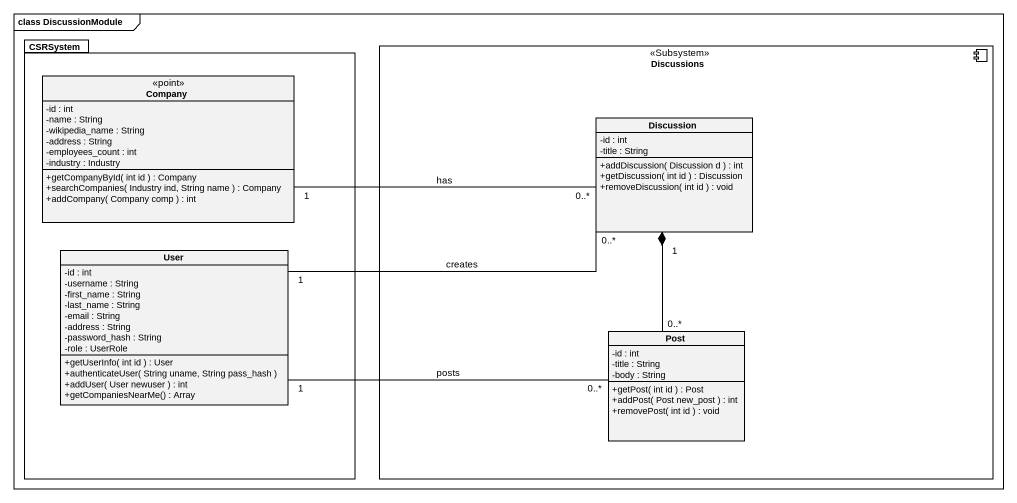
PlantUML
@startuml
mainframe class DiscussionModule
hide circle
hide empty members
skinparam classAttributeIconSize 0
package CSRSystem {
  class Company <<point>> {
    -id : int
    -name : String
    -wikipedia_name : String
    -address : String
    -employees_count : int
    -industry : Industry
    +getCompanyById( int id ) : Company
    +searchCompanies( Industry ind, String name ) : Company
    +addCompany( Company comp ) : int
  }
  class User {
    -id : int
    -username : String
    -first_name : String
    -last_name : String
    -email : String
    -address : String
    -password_hash : String
    -role : UserRole
    +getUserInfo( int id ) : User
    +authenticateUser( String uname, String pass_hash )
    +addUser( User newuser ) : int
    +getCompaniesNearMe() : Array
  }
}
component Discussions <<Subsystem>> {
  class Discussion {
    -id : int
    -title : String
    +addDiscussion( Discussion d ) : int
    +getDiscussion( int id ) : Discussion
    +removeDiscussion( int id ) : void
  }
  class Post {
    -id : int
    -title : String
    -body : String
    +getPost( int id ) : Post
    +addPost( Post new_post ) : int
    +removePost( int id ) : void
  }
}
Discussion "0..*" -left- "1" Company : has
Discussion "0..*" -left- "1" User : creates
Discussion "1" *-- "0..*" Post
Post "0..*" -left- "1" User : posts
@enduml
